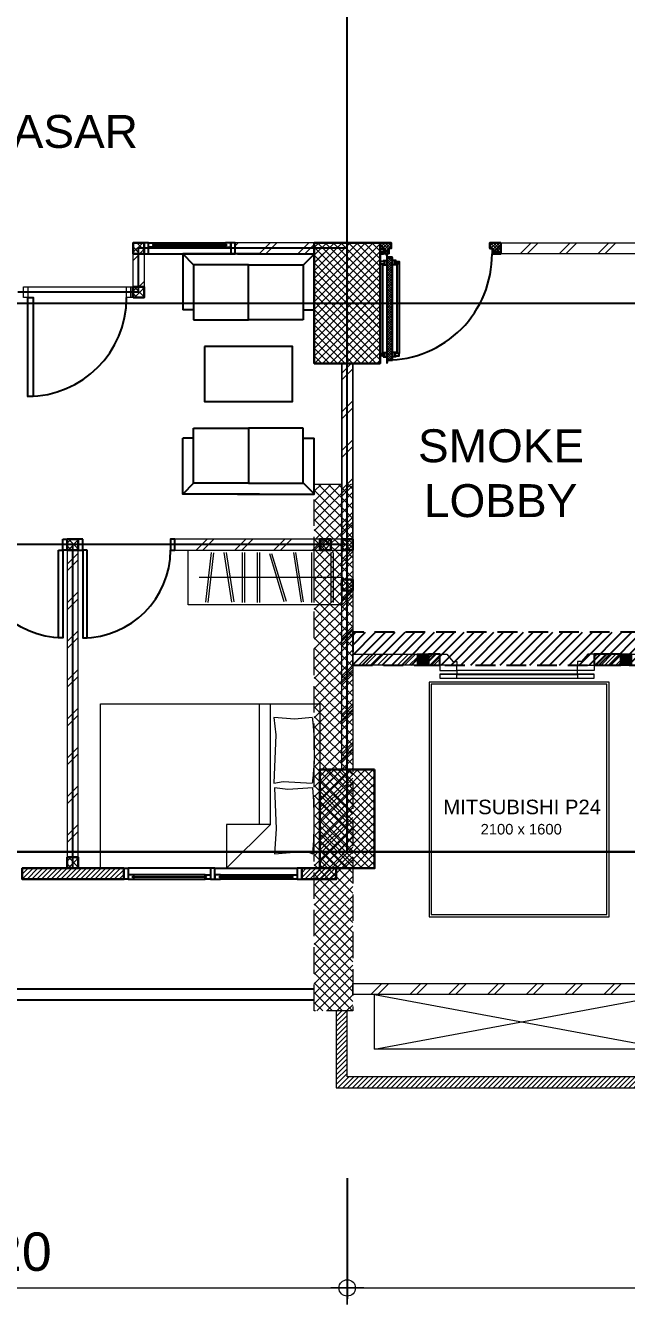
# Model space of a CAD drawing. Header units: millimetres. Extents: x -324 to 75, y -297 to 74.
# Drawn here: x -61.36 to -55.88, y -3.78 to 7.88 of the extents above; entities that cross this region are included whole.
import ezdxf
from ezdxf.enums import TextEntityAlignment as Align

# ---------------------------------------------------------------- set-up
doc = ezdxf.new("R2010")
doc.units = ezdxf.units.MM
doc.linetypes.add('ACAD_ISO02W100', pattern=[15, 12, -3])
doc.layers.get('defpoints').update_dxf_attribs({"color": 1})
for name, color, linetype, lineweight in [('ars', 11, 'Continuous', 0), ('ars @ 1', 11, 'Continuous', 0), ('ARSIR', 31, 'Continuous', 5), ('ARSIR @ 1', 31, 'Continuous', 5), ('ARSIR KOLOM @ 1', 8, 'Continuous', 13), ('KOL', 1, 'Continuous', 30), ('KOLOM', 4, 'Continuous', 9), ('lan', 7, 'Continuous', 15), ('LIFT', 15, 'Continuous', 15), ('NOT', 7, 'Continuous', 20), ('tem', 5, 'Continuous', 20), ('u', 6, 'Continuous', 20)]:
    doc.layers.add(name, color=color, linetype=linetype, lineweight=lineweight)
doc.layers.add('as', color=1, linetype='Continuous', plot=False)
for name, color, linetype in [('dinding', 3, 'Continuous'), ('FURNITURE', 68, 'Continuous'), ('HID', 1, 'Continuous'), ('Kusen', 30, 'Continuous'), ('STL', 6, 'Continuous')]:
    doc.layers.add(name, color=color, linetype=linetype)
doc.styles.get("Standard").update_dxf_attribs({"font": 'arial.ttf'})
doc.dimstyles.new('sk-100', dxfattribs={"dimtxt": 0.35, "dimasz": 0.15, "dimexe": 0.1, "dimexo": 0, "dimgap": 0.15, "dimtad": 1, "dimdec": 0, "dimlfac": 100, "dimzin": 0, "dimdsep": 46, "dimtxsty": 'Standard', "dimblk": 'BULAT', "dimcen": 0.09, "dimclrd": 256, "dimclre": 256, "dimclrt": 256, "dimadec": 0, "dimazin": 0, "dimtfac": 1, "dimtdec": 0, "dimtofl": 0, "dimtmove": 0, "dimatfit": 3, "dimldrblk": 'BULAT', "dimfxl": 1, "dimtolj": 1, "dimtzin": 0, "dimlwd": -1, "dimarcsym": 0})
pattern_1 = [(225, (1.1, 1e-06), (-0.014142, 0.014142), []), (135, (1.1, 1e-06), (0.014142, 0.014142), [])]
pattern_2 = [(315, (-2e-13, 1e-06), (0.014142, 0.014142), []), (45, (-2e-13, 1e-06), (-0.014142, 0.014142), [])]
pattern_3 = [(225, (18.96715, 56.34774), (0.1767767, -0.1767767), []), (225, (18.90465, 56.34774), (0.1767767, -0.1767767), [])]
pattern_4 = [(45, (1583.21095, -452.5532), (-0.176776695, 0.176776695), []), (45, (1583.27345, -452.5532), (-0.176776695, 0.176776695), [])]
pattern_5 = [(225, (0.55, -51.300008), (0.022097087, -0.022097087), [])]

# ---------------------------------------------------------------- blocks, each defined once
blk = doc.blocks.new('k1')
at = {"layer": 'ars'}
h = blk.add_hatch(dxfattribs=at)
h.set_pattern_fill('_USER', color=256, scale=0.05, angle=45, double=1, pattern_type=0)
h.set_pattern_definition([(45, (0, -5), (-0.03535534, 0.03535534), []), (135, (0, -5), (-0.03535534, -0.03535534), [])])
h.paths.add_polyline_path([(-0.3, -0.55), (0.3, -0.55), (0.3, 0.55), (-0.3, 0.55)])
at = {"layer": 'KOL'}
blk.add_lwpolyline([(-0.3, -0.55), (0.3, -0.55), (0.3, 0.55), (-0.3, 0.55)], close=True, dxfattribs=at)
blk = doc.blocks.new('k3')
at = {"layer": 'ars'}
h = blk.add_hatch(dxfattribs=at)
h.set_pattern_fill('_USER', color=256, scale=0.05, angle=45, double=1, pattern_type=0)
h.set_pattern_definition([(45, (0, -5.05), (-0.03535534, 0.03535534), []), (135, (0, -5.05), (-0.03535534, -0.03535534), [])])
h.paths.add_polyline_path([(-0.25, -0.45), (0.25, -0.45), (0.25, 0.45), (-0.25, 0.45)])
at = {"layer": 'KOL'}
blk.add_lwpolyline([(-0.25, -0.45), (0.25, -0.45), (0.25, 0.45), (-0.25, 0.45)], close=True, dxfattribs=at)
blk = doc.blocks.new('D-P90')
at = {"layer": 'ars'}
h = blk.add_hatch(dxfattribs=at)
h.set_pattern_fill('ANSI37', color=256, scale=0.005, angle=-90, style=0)
h.set_pattern_definition([(45, (-1350.94906, -1248.591899), (0.01122532015, -0.01122532015), []), (315, (-1350.94906, -1248.591899), (-0.01122532015, -0.01122532015), [])])
h.paths.add_polyline_path([(0.009, -0.183, -0.414214), (0.01, -0.184), (0.01, -1.116, -0.414214), (0.009, -1.117), (-0.034, -1.117, 0.414214), (-0.037, -1.12), (-0.037, -1.142, -1), (-0.038, -1.142), (-0.038, -0.158, -1), (-0.037, -0.158), (-0.037, -0.181, 0.414214), (-0.034, -0.183)])
at = {"layer": 'as'}
for p, q in [((-0.04, -0.158), (-0.046, -0.158)), ((-0.042, -0.161), (-0.042, -0.155))]:
    blk.add_line(p, q, dxfattribs=at)
at = {"layer": 'HID'}
for p, q in [((-0.044, -0.125), (-0.092, -0.077)), ((-0.042, -0.123), (-0.091, -0.075)), ((-0.066, -0.147), (-0.023, -0.104)), ((-0.063, -0.147), (-0.023, -0.107)), ((0.966, -0.147), (0.923, -0.104)), ((0.963, -0.147), (0.923, -0.107)), ((0.942, -0.123), (0.991, -0.075)), ((0.944, -0.125), (0.992, -0.077))]:
    blk.add_line(p, q, dxfattribs=at)
for points in [[(-0.044, -0.125), (-0.044, -0.125), (-0.042, -0.123), (-0.042, -0.123)], [(0.944, -0.125), (0.944, -0.125), (0.942, -0.123), (0.942, -0.123)]]:
    blk.add_lwpolyline(points, dxfattribs=at)
at = {"layer": 'KOL'}
blk.add_line((0.97, -0.13), (0.97, -0.15), dxfattribs=at)
at = {"layer": 'Kusen', "ltscale": 2}
for p, q in [((-0.099, -0.221), (-0.099, -1.06)), ((-0.074, -0.211), (-0.04, -0.211)), ((-0.074, -0.221), (-0.074, -0.211)), ((-0.061, -0.251), (-0.061, -0.211)), ((-0.04, -0.251), (-0.04, -0.211)), ((0.046, -0.211), (0.012, -0.211)), ((0.012, -0.251), (0.012, -0.211)), ((0.033, -0.251), (0.033, -0.211)), ((0.046, -0.221), (0.046, -0.211)), ((0.073, -0.221), (0.073, -1.06)), ((-0.079, -0.241), (-0.079, -1.06)), ((-0.074, -0.251), (-0.074, -0.241)), ((-0.074, -0.251), (-0.04, -0.251)), ((0.046, -0.251), (0.012, -0.251)), ((0.046, -0.251), (0.046, -0.241)), ((0.053, -0.241), (0.053, -1.06)), ((-0.074, -1.05), (-0.04, -1.05)), ((-0.074, -1.05), (-0.074, -1.06)), ((-0.074, -1.08), (-0.074, -1.09)), ((-0.074, -1.09), (-0.04, -1.09)), ((-0.061, -1.05), (-0.061, -1.09)), ((-0.04, -1.05), (-0.04, -1.09)), ((0.046, -1.05), (0.012, -1.05)), ((0.012, -1.05), (0.012, -1.09)), ((0.046, -1.09), (0.012, -1.09)), ((0.033, -1.05), (0.033, -1.09)), ((0.046, -1.05), (0.046, -1.06)), ((0.046, -1.08), (0.046, -1.09))]:
    blk.add_line(p, q, dxfattribs=at)
at = {"layer": 'Kusen'}
for p, q in [((-0.042, -0.155), (-0.038, -0.156)), ((-0.042, -0.157), (-0.038, -0.158))]:
    blk.add_line(p, q, dxfattribs=at)
at = {"layer": 'Kusen', "ltscale": 2}
for points in [[(-0.099, -0.241), (-0.061, -0.241), (-0.061, -0.221), (-0.099, -0.221), (-0.099, -0.241)], [(0.073, -0.241), (0.033, -0.241), (0.033, -0.221), (0.073, -0.221), (0.073, -0.241)], [(-0.101, -1.06), (-0.061, -1.06), (-0.061, -1.08), (-0.101, -1.08), (-0.101, -1.06)], [(0.073, -1.06), (0.033, -1.06), (0.033, -1.08), (0.073, -1.08), (0.073, -1.06)]]:
    blk.add_lwpolyline(points, dxfattribs=at)
at = {"layer": 'Kusen'}
blk.add_circle((-0.042, -0.158), 0.001, dxfattribs=at)
for radius, start, end in [(0.0025, 75.7804, 11.3851), (0.961, 270, 0.4597)]:
    blk.add_arc((-0.042, -0.158), radius, start, end, dxfattribs=at)
at = {"layer": 'STL'}
for p, q in [((-0.038, -0.158), (-0.038, -1.142)), ((-0.037, -0.181), (-0.037, -0.158)), ((-0.034, -0.183), (0.009, -0.183)), ((0.01, -0.184), (0.01, -1.116)), ((-0.037, -1.12), (-0.037, -1.142)), ((-0.034, -1.117), (0.009, -1.117))]:
    blk.add_line(p, q, dxfattribs=at)
for points in [[(0, -0.1), (0, -0.103), (-0.019, -0.103, 0.414214), (-0.02, -0.105), (-0.02, -0.148, -0.414214), (-0.022, -0.15), (-0.068, -0.15, -0.414214), (-0.07, -0.148), (-0.07, -0.13), (-0.067, -0.13), (-0.067, -0.146, 0.414214), (-0.065, -0.147), (-0.024, -0.147, 0.414214), (-0.023, -0.146), (-0.023, -0.102, -0.414214), (-0.021, -0.1)], [(0.9, -0.1), (0.9, -0.103), (0.919, -0.103, -0.414214), (0.92, -0.105), (0.92, -0.148, 0.414214), (0.922, -0.15), (0.968, -0.15, 0.414214), (0.97, -0.148), (0.97, -0.13), (0.967, -0.13), (0.967, -0.146, -0.414214), (0.966, -0.147), (0.925, -0.147, -0.414214), (0.923, -0.146), (0.923, -0.102, 0.414214), (0.921, -0.1)]]:
    blk.add_lwpolyline(points, format="xyb", close=True, dxfattribs=at)
blk.add_lwpolyline([(0.009, -0.182), (-0.034, -0.182, -0.414214), (-0.035, -0.181), (-0.035, -0.158, 1), (-0.04, -0.158), (-0.04, -1.142, 1), (-0.035, -1.142), (-0.035, -1.12, -0.414214), (-0.034, -1.119), (0.009, -1.119, 0.414214), (0.012, -1.116), (0.012, -0.184)], format="xyb", dxfattribs=at)
for centre, radius, start, end in [((-0.038, -0.158), 0.00075, 0, 180), ((-0.034, -0.181), 0.0025, 180, 270), ((0.009, -0.184), 0.0025, 360, 90), ((0.009, -0.184), 0.001, 360, 90), ((-0.038, -1.142), 0.00075, 180, 0), ((-0.034, -1.12), 0.0025, 90, 180), ((0.009, -1.116), 0.001, 270, 0)]:
    blk.add_arc(centre, radius, start, end, dxfattribs=at)
blk = doc.blocks.new('PINTU DARURAT')
at = {"layer": 'ARSIR'}
h = blk.add_hatch(dxfattribs=at)
h.set_pattern_fill('_USER', color=256, scale=0.02, angle=315, style=0, double=1, pattern_type=0)
h.set_pattern_definition(pattern_2)
edge = h.paths.add_edge_path()
edge.add_line((0, 0), (0.1, 0))
edge.add_line((0.1, 0), (0.1, 0.05))
edge.add_line((0.1, 0.05), (0.077, 0.05))
edge.add_line((0.077, 0.05), (0.077, 0.096))
edge.add_arc((0.076, 0.096), 0.0015, 360, 450)
edge.add_line((0.075, 0.097), (0.035, 0.097))
edge.add_arc((0.035, 0.096), 0.0015, 90, 180)
edge.add_line((0.033, 0.096), (0.033, 0.08))
edge.add_line((0.033, 0.08), (0.03, 0.08))
edge.add_line((0.03, 0.08), (0.03, 0.1))
edge.add_line((0.03, 0.1), (0, 0.1))
edge.add_line((0, 0.1), (0, 0))
h = blk.add_hatch(dxfattribs=at)
h.set_pattern_fill('_USER', color=256, scale=0.02, angle=315, style=0, double=1, pattern_type=0)
h.set_pattern_definition(pattern_2)
edge = h.paths.add_edge_path()
edge.add_line((0, 0), (0.1, 0))
edge.add_line((0.1, 0), (0.1, 0.05))
edge.add_line((0.1, 0.05), (0.077, 0.05))
edge.add_line((0.077, 0.05), (0.077, 0.096))
edge.add_arc((0.076, 0.096), 0.0015, 360, 450)
edge.add_line((0.075, 0.097), (0.035, 0.097))
edge.add_arc((0.035, 0.096), 0.0015, 90, 180)
edge.add_line((0.033, 0.096), (0.033, 0.08))
edge.add_line((0.033, 0.08), (0.03, 0.08))
edge.add_line((0.03, 0.08), (0.03, 0.1))
edge.add_line((0.03, 0.1), (0, 0.1))
edge.add_line((0, 0.1), (0, 0))
h = blk.add_hatch(dxfattribs=at)
h.set_pattern_fill('_USER', color=256, scale=0.02, angle=315, style=0, double=1, pattern_type=0)
h.set_pattern_definition(pattern_1)
edge = h.paths.add_edge_path()
edge.add_line((1.1, 0), (1, 0))
edge.add_line((1, 0), (1, 0.05))
edge.add_line((1, 0.05), (1.023, 0.05))
edge.add_line((1.023, 0.05), (1.023, 0.096))
edge.add_arc((1.024, 0.096), 0.0015, -630, -540, ccw=False)
edge.add_line((1.024, 0.097), (1.065, 0.097))
edge.add_arc((1.065, 0.096), 0.0015, -360, -270, ccw=False)
edge.add_line((1.067, 0.096), (1.067, 0.08))
edge.add_line((1.067, 0.08), (1.07, 0.08))
edge.add_line((1.07, 0.08), (1.07, 0.1))
edge.add_line((1.07, 0.1), (1.1, 0.1))
edge.add_line((1.1, 0.1), (1.1, 0))
h = blk.add_hatch(dxfattribs=at)
h.set_pattern_fill('_USER', color=256, scale=0.02, angle=315, style=0, double=1, pattern_type=0)
h.set_pattern_definition(pattern_1)
edge = h.paths.add_edge_path()
edge.add_line((1.1, 0), (1, 0))
edge.add_line((1, 0), (1, 0.05))
edge.add_line((1, 0.05), (1.023, 0.05))
edge.add_line((1.023, 0.05), (1.023, 0.096))
edge.add_arc((1.024, 0.096), 0.0015, -630, -540, ccw=False)
edge.add_line((1.024, 0.097), (1.065, 0.097))
edge.add_arc((1.065, 0.096), 0.0015, -360, -270, ccw=False)
edge.add_line((1.067, 0.096), (1.067, 0.08))
edge.add_line((1.067, 0.08), (1.07, 0.08))
edge.add_line((1.07, 0.08), (1.07, 0.1))
edge.add_line((1.07, 0.1), (1.1, 0.1))
edge.add_line((1.1, 0.1), (1.1, 0))
at = {"layer": 'KOL'}
blk.add_line((1.1, 0.1), (1.1, 0), dxfattribs=at)
blk.add_line((1.1, 0.1), (1.1, 0), dxfattribs=at)
blk.add_line((1.1, 0.1), (1.1, 0), dxfattribs=at)
blk.add_line((1.1, 0.1), (1.1, 0), dxfattribs=at)
for points in [[(0, 0), (0.1, 0), (0.1, 0.05), (0.077, 0.05), (0.077, 0.096, 0.414214), (0.075, 0.097), (0.035, 0.097, 0.414214), (0.033, 0.096), (0.033, 0.08), (0.03, 0.08), (0.03, 0.1), (0, 0.1)], [(0, 0), (0.1, 0), (0.1, 0.05), (0.077, 0.05), (0.077, 0.096, 0.414214), (0.075, 0.097), (0.035, 0.097, 0.414214), (0.033, 0.096), (0.033, 0.08), (0.03, 0.08), (0.03, 0.1), (0, 0.1)], [(1.1, 0), (1, 0), (1, 0.05), (1.023, 0.05), (1.023, 0.096, -0.414214), (1.024, 0.097), (1.065, 0.097, -0.414214), (1.067, 0.096), (1.067, 0.08), (1.07, 0.08), (1.07, 0.1), (1.1, 0.1)], [(1.1, 0), (1, 0), (1, 0.05), (1.023, 0.05), (1.023, 0.096, -0.414214), (1.024, 0.097), (1.065, 0.097, -0.414214), (1.067, 0.096), (1.067, 0.08), (1.07, 0.08), (1.07, 0.1), (1.1, 0.1)]]:
    blk.add_lwpolyline(points, format="xyb", close=True, dxfattribs=at)
at = {"layer": 'Kusen', "xscale": -1, "rotation": 180}
blk.add_blockref('D-P90', (0.1, -0.05), dxfattribs=at)
blk = doc.blocks.new('T. J1')
at = {"layer": 'Kusen'}
for p, q in [((-0.019, 0), (-0.769, 0)), ((-0.719, 0.1), (-0.069, 0.1)), ((-0.069, 0.06), (-0.719, 0.06)), ((0.021, 0), (0.771, 0)), ((0.721, 0.1), (0.071, 0.1)), ((0.071, 0.06), (0.721, 0.06))]:
    blk.add_line(p, q, dxfattribs=at)
for points in [[(-0.809, 0), (-0.769, 0), (-0.769, 0.1), (-0.809, 0.1)], [(-0.019, 0), (0.021, 0), (0.021, 0.1), (-0.019, 0.1)], [(0.811, 0), (0.771, 0), (0.771, 0.1), (0.811, 0.1)]]:
    blk.add_lwpolyline(points, close=True, dxfattribs=at)
for points in [[(-0.719, 0.077), (-0.719, 0.06), (-0.769, 0.06), (-0.769, 0.1), (-0.719, 0.1), (-0.719, 0.082), (-0.729, 0.082), (-0.729, 0.077), (-0.719, 0.077)], [(-0.069, 0.077), (-0.069, 0.06), (-0.019, 0.06), (-0.019, 0.1), (-0.069, 0.1), (-0.069, 0.082), (-0.059, 0.082), (-0.059, 0.077), (-0.069, 0.077)], [(0.071, 0.077), (0.071, 0.06), (0.021, 0.06), (0.021, 0.1), (0.071, 0.1), (0.071, 0.082), (0.061, 0.082), (0.061, 0.077), (0.071, 0.077)], [(0.721, 0.077), (0.721, 0.06), (0.771, 0.06), (0.771, 0.1), (0.721, 0.1), (0.721, 0.082), (0.731, 0.082), (0.731, 0.077), (0.721, 0.077)]]:
    blk.add_lwpolyline(points, dxfattribs=at)
at = {"layer": 'Kusen', "color": 141}
for points in [[(-0.729, 0.077), (-0.059, 0.077), (-0.059, 0.082), (-0.729, 0.082)], [(0.731, 0.077), (0.061, 0.077), (0.061, 0.082), (0.731, 0.082)]]:
    blk.add_lwpolyline(points, close=True, dxfattribs=at)
blk = doc.blocks.new('P.80')
at = {"layer": 'Kusen'}
for points in [[(-69.809, -74.837), (-69.769, -74.837), (-69.769, -74.037), (-69.809, -74.037)], [(-70.609, -74.937), (-70.569, -74.937), (-70.569, -74.837), (-70.609, -74.837)], [(-69.769, -74.937), (-69.729, -74.937), (-69.729, -74.837), (-69.769, -74.837)]]:
    blk.add_lwpolyline(points, close=True, dxfattribs=at)
blk.add_arc((-69.769, -74.837), 0.8, 90, 180, dxfattribs=at)
blk = doc.blocks.new('K 10.10')
at = {"layer": 'ars'}
h = blk.add_hatch(dxfattribs=at)
h.set_pattern_fill('_USER', color=256, scale=0.05, angle=45, double=1, pattern_type=0)
h.set_pattern_definition([(45, (0, 0), (-0.035355339, 0.035355339), []), (135, (0, 0), (-0.035355339, -0.035355339), [])])
h.paths.add_polyline_path([(1560.538, 1380.407), (1560.638, 1380.407), (1560.638, 1380.507), (1560.538, 1380.507)])
at = {"layer": 'KOL'}
blk.add_lwpolyline([(1560.538, 1380.407), (1560.638, 1380.407), (1560.638, 1380.507), (1560.538, 1380.507)], close=True, dxfattribs=at)
blk = doc.blocks.new('P-90')
at = {"layer": 'Kusen'}
blk.add_lwpolyline([(374.691, -21.598), (374.741, -21.598), (374.741, -22.498), (374.691, -22.498)], close=True, dxfattribs=at)
at = {"layer": 'Kusen', "lineweight": 9}
for points in [[(373.801, -22.498), (373.841, -22.498), (373.841, -22.598), (373.801, -22.598)], [(374.741, -22.498), (374.781, -22.498), (374.781, -22.598), (374.741, -22.598)]]:
    blk.add_lwpolyline(points, close=True, dxfattribs=at)
at = {"layer": 'Kusen'}
blk.add_arc((374.741, -22.498), 0.9, 90, 180, dxfattribs=at)
blk = doc.blocks.new('BED1')
at = {"color": 0, "linetype": 'Continuous'}
for points in [[(1.998, 0), (1.998, 1.498), (0, 1.498), (0, 0), (1.998, 0)], [(1.548, 1.099), (1.149, 1.099), (1.149, 1.498), (1.548, 1.099)], [(1.935, 1.366), (1.944, 1.246), (1.947, 1.126), (1.947, 1.006), (1.944, 0.886), (1.935, 0.766), (1.707, 0.781), (1.586, 0.766), (1.602, 1.14), (1.586, 1.366), (1.872, 1.343), (1.935, 1.366)], [(1.449, 1.099), (1.449, 0)], [(1.548, 1.099), (1.548, 0)], [(1.93, 0.123), (1.772, 0.138), (1.58, 0.123), (1.598, 0.283), (1.58, 0.723), (1.663, 0.709), (1.93, 0.723)], [(1.93, 0.123), (1.931, 0.133), (1.932, 0.143), (1.933, 0.151), (1.935, 0.161), (1.935, 0.171), (1.936, 0.18), (1.937, 0.189), (1.938, 0.199), (1.938, 0.208), (1.939, 0.218), (1.941, 0.226), (1.941, 0.236), (1.942, 0.246), (1.942, 0.254), (1.943, 0.264), (1.943, 0.274), (1.944, 0.283), (1.944, 0.292), (1.946, 0.301), (1.946, 0.311), (1.946, 0.321), (1.947, 0.329), (1.947, 0.339), (1.947, 0.349), (1.947, 0.358), (1.948, 0.367), (1.948, 0.377), (1.948, 0.386), (1.948, 0.396), (1.948, 0.404), (1.948, 0.414), (1.948, 0.424), (1.948, 0.433), (1.948, 0.442), (1.948, 0.452), (1.948, 0.461), (1.948, 0.471), (1.948, 0.479), (1.947, 0.489), (1.947, 0.499), (1.947, 0.508), (1.947, 0.517), (1.946, 0.527), (1.946, 0.536), (1.946, 0.546), (1.944, 0.554), (1.944, 0.564), (1.943, 0.574), (1.943, 0.584), (1.942, 0.592), (1.942, 0.602), (1.941, 0.611), (1.941, 0.62), (1.939, 0.63), (1.938, 0.639), (1.938, 0.649), (1.937, 0.657), (1.936, 0.667), (1.935, 0.677), (1.935, 0.686), (1.933, 0.695), (1.932, 0.705), (1.931, 0.714), (1.93, 0.723)]]:
    blk.add_lwpolyline(points, dxfattribs=at)
blk = doc.blocks.new('LEMARI1')
for points in [[(0.7, 0.499), (-0.7, 0.499)], [(-0.7, 0), (0.7, 0), (0.7, 0.499), (-0.7, 0.499), (-0.7, 0)], [(-0.539, 0.476), (-0.485, 0.023)], [(-0.469, 0.025), (-0.521, 0.477)], [(-0.3, 0.475), (-0.37, 0.024)], [(-0.352, 0.022), (-0.282, 0.471)], [(-0.203, 0.477), (-0.203, 0.022)], [(-0.185, 0.022), (-0.185, 0.477)], [(-0.068, 0.477), (-0.068, 0.022)], [(-0.05, 0.022), (-0.05, 0.477)], [(0.176, 0.472), (0.044, 0.036)], [(0.061, 0.031), (0.194, 0.467)], [(0.332, 0.475), (0.263, 0.024)], [(0.28, 0.022), (0.35, 0.471)], [(0.429, 0.477), (0.429, 0.022)], [(0.447, 0.022), (0.447, 0.477)], [(0.605, 0.477), (0.605, 0.022)], [(0.623, 0.022), (0.623, 0.477)], [(0.7, 0.249), (-0.599, 0.249)]]:
    blk.add_lwpolyline(points)
blk = doc.blocks.new('tamu02')
at = {"linetype": 'Continuous'}
for points in [[(-0.5, 1.245), (-0.6, 1.345)], [(0.1, 1.345), (-0.599, 1.345), (-0.599, 0.834)], [(-0.099, 1.345), (0.6, 1.345), (0.6, 0.834)], [(0.5, 1.245), (0.6, 1.345)], [(-0.499, 0.744), (0, 0.744), (0, 1.245), (-0.499, 1.245), (-0.499, 0.744)], [(0.5, 0.744), (0, 0.744), (0, 1.245), (0.5, 1.245), (0.5, 0.744)], [(-0.499, 0.834), (-0.599, 0.834)], [(0.5, 0.834), (0.6, 0.834)], [(0.1, -0.845), (-0.599, -0.845), (-0.599, -0.334)], [(-0.499, -0.334), (-0.599, -0.334)], [(-0.499, -0.244), (0, -0.244), (0, -0.745), (-0.499, -0.745), (-0.499, -0.244)], [(-0.099, -0.845), (0.6, -0.845), (0.6, -0.334)], [(0.5, -0.244), (0, -0.244), (0, -0.745), (0.5, -0.745), (0.5, -0.244)], [(0.5, -0.334), (0.6, -0.334)], [(-0.5, -0.745), (-0.6, -0.845)], [(0.5, -0.745), (0.6, -0.845)]]:
    blk.add_lwpolyline(points, dxfattribs=at)
blk.add_lwpolyline([(0.4, 0.5), (0.4, 0), (-0.4, 0), (-0.4, 0.5), (0.4, 0.5)])
blk = doc.blocks.new('T. J2')
at = {"layer": 'Kusen'}
for p, q in [((-0.419, 0), (0.331, 0)), ((-0.369, 0.1), (0.281, 0.1)), ((0.281, 0.06), (-0.369, 0.06))]:
    blk.add_line(p, q, dxfattribs=at)
for points in [[(-0.459, 0), (-0.419, 0), (-0.419, 0.1), (-0.459, 0.1)], [(0.331, 0), (0.371, 0), (0.371, 0.1), (0.331, 0.1)]]:
    blk.add_lwpolyline(points, close=True, dxfattribs=at)
for points in [[(-0.369, 0.077), (-0.369, 0.06), (-0.419, 0.06), (-0.419, 0.1), (-0.369, 0.1), (-0.369, 0.082), (-0.379, 0.082), (-0.379, 0.077), (-0.369, 0.077)], [(0.281, 0.077), (0.281, 0.06), (0.331, 0.06), (0.331, 0.1), (0.281, 0.1), (0.281, 0.082), (0.291, 0.082), (0.291, 0.077), (0.281, 0.077)]]:
    blk.add_lwpolyline(points, dxfattribs=at)
at = {"layer": 'Kusen', "color": 141}
blk.add_lwpolyline([(-0.379, 0.077), (0.291, 0.077), (0.291, 0.082), (-0.379, 0.082)], close=True, dxfattribs=at)
blk = doc.blocks.new('typikal-1')
at = {"layer": 'as'}
for p, q in [((2.5, 5.15), (2.5, 2.2)), ((0, 2.2), (6.2, 2.2)), ((1.9, -0.1), (1.9, -0.5)), ((1.9, -0.1), (3, -0.1)), ((0, -0.5), (1.9, -0.5))]:
    blk.add_line(p, q, dxfattribs=at)
at = {"layer": 'KOL'}
blk.add_lwpolyline([(2.035, 5.15), (2.96, 5.15), (2.96, 5.25), (2.035, 5.25)], close=True, dxfattribs=at)
at = {"layer": 'lan'}
blk.add_line((2.91, -0.15), (2.01, -0.15), dxfattribs=at)
at = {"layer": 'tem'}
for points in [[(2.45, 2.25), (2.55, 2.25), (2.55, 5.05), (2.45, 5.05)], [(0.05, 2.25), (-0.05, 2.25), (-0.05, 4.25), (0.05, 4.25)], [(1.57, 2.25), (0.05, 2.25), (0.05, 2.15), (1.57, 2.15)], [(-0.05, 2.15), (0.05, 2.15), (0.05, 0.55), (-0.05, 0.55)], [(0.05, 2.15), (-0.05, 2.15), (-0.05, 0.55), (0.05, 0.55)], [(1.97, -0.15), (1.95, -0.15), (1.95, -0.05), (1.97, -0.05)], [(1.95, -0.45), (1.85, -0.45), (1.85, -0.15), (1.95, -0.15)], [(1.02, -0.45), (0.3, -0.45), (0.3, -0.55), (1.02, -0.55)]]:
    blk.add_lwpolyline(points, close=True, dxfattribs=at)
at = {"layer": 'ars', "xscale": -1}
for name, p in [('BED1', (2.248, 3.652)), ('LEMARI1', (0.75, 2.25))]:
    blk.add_blockref(name, p, dxfattribs=at)
at = {"layer": 'FURNITURE', "xscale": -1, "rotation": 180}
blk.add_blockref('tamu02', (0.899, 0.895), dxfattribs=at)
at = {"layer": 'KOLOM', "extrusion": (0, 0, -1), "xscale": -1, "zscale": -1, "rotation": 180}
for p in [(-1563.088, 1385.557), (-1560.588, 1382.657), (-1563.088, 1382.657), (-1562.488, 1380.357), (-1562.488, 1379.957)]:
    blk.add_blockref('K 10.10', p, dxfattribs=at)
at = {"layer": 'KOLOM', "extrusion": (0, 0, -1), "zscale": -1, "rotation": 180}
blk.add_blockref('K 10.10', (1560.588, 1382.657), dxfattribs=at)
at = {"layer": 'Kusen'}
for name, p in [('T. J1', (1.224, 5.15)), ('P.80', (72.179, 77.087)), ('P-90', (-371.831, 22.448))]:
    blk.add_blockref(name, p, dxfattribs=at)
at = {"layer": 'Kusen', "xscale": -1}
blk.add_blockref('P.80', (-67.179, 77.087), dxfattribs=at)
at = {"layer": 'Kusen', "rotation": 180}
blk.add_blockref('T. J2', (1.391, -0.45), dxfattribs=at)
blk = doc.blocks.new('KLOPRAK-10')
at = {"layer": 'ARSIR KOLOM @ 1'}
blk.add_hatch(color=256, dxfattribs=at).paths.add_polyline_path([(390.015, -20.575), (390.115, -20.575), (390.115, -20.475), (390.015, -20.475)])
at = {"layer": 'as'}
blk.add_line((390.115, -20.475), (390.015, -20.575), dxfattribs=at)
blk.add_lwpolyline([(390.015, -20.475), (390.115, -20.575)], dxfattribs=at)
at = {"layer": 'KOLOM'}
blk.add_lwpolyline([(390.015, -20.575), (390.115, -20.575), (390.115, -20.475), (390.015, -20.475)], close=True, dxfattribs=at)
blk = doc.blocks.new("k3'")
at = {"layer": 'ars'}
h = blk.add_hatch(dxfattribs=at)
h.set_pattern_fill('_USER', color=256, scale=0.05, angle=45, double=1, pattern_type=0)
h.set_pattern_definition([(45, (0, -4.975), (-0.03535534, 0.03535534), []), (135, (0, -4.975), (-0.03535534, -0.03535534), [])])
h.paths.add_polyline_path([(-0.25, -0.375), (0.25, -0.375), (0.25, 0.375), (-0.25, 0.375)])
at = {"layer": 'KOL'}
blk.add_lwpolyline([(-0.25, -0.375), (0.25, -0.375), (0.25, 0.375), (-0.25, 0.375)], close=True, dxfattribs=at)
blk = doc.blocks.new('P.SHAFT')
for points in [[(-0.05, 0.54), (-0.05, 0.58), (0.05, 0.58), (0.05, 0.54)], [(-0.05, 0.04), (-0.05, 0.54), (0.05, 0.54), (0.05, 0.04)], [(-0.05, 0), (-0.05, 0.04), (0.05, 0.04), (0.05, 0)]]:
    blk.add_lwpolyline(points, close=True)
blk = doc.blocks.new('T.DAR')
at = {"layer": 'ars'}
h = blk.add_hatch(dxfattribs=at)
h.set_pattern_fill('ANSI31', color=256, scale=0.25, style=0)
h.set_pattern_definition(pattern_5)
h.paths.add_polyline_path([(0.2, 7), (0.3, 7), (0.3, 7.6), (0.55, 7.6), (0.55, 7.7), (0.2, 7.7)])
h = blk.add_hatch(dxfattribs=at)
h.set_pattern_fill('ANSI31', color=256, scale=0.25, style=0)
h.set_pattern_definition(pattern_5)
edge = h.paths.add_edge_path()
edge.add_line((0.2, 7), (0.2, 7.7))
edge.add_line((0.2, 7.7), (0.55, 7.7))
edge.add_line((0.55, 7.7), (0.55, 7.6))
edge.add_line((0.55, 7.6), (0.3, 7.6))
edge.add_line((0.3, 7.6), (0.3, 7))
edge.add_line((0.3, 7), (0.2, 7))
h = blk.add_hatch(dxfattribs=at)
h.set_pattern_fill('ANSI31', color=256, scale=0.25, style=0)
h.set_pattern_definition([(225, (6.599998, -51.300008), (0.022097087, -0.022097087), [])])
h.paths.add_polyline_path([(6.5, 7), (6.6, 7), (6.6, 7.7), (1.38, 7.7), (1.38, 7.6), (6.5, 7.6)])
h = blk.add_hatch(dxfattribs=at)
h.set_pattern_fill('ANSI37', color=256, scale=0.02, style=0)
h.set_pattern_definition([(45, (268.691906, -190.19392), (-0.044901281, 0.044901281), []), (135, (268.691906, -190.19392), (-0.044901281, -0.044901281), [])])
h.paths.add_polyline_path([(0.475, 0), (0.125, 0), (0.125, 7), (0.475, 7)])
h = blk.add_hatch(dxfattribs=at)
h.set_pattern_fill('ANSI37', color=256, scale=0.02, style=0)
h.set_pattern_definition([(45, (6.5, -8e-06), (-0.0449013, 0.0449013), []), (135, (6.5, -8e-06), (-0.0449013, -0.0449013), [])])
h.paths.add_polyline_path([(6.45, 2.2), (6.8, 2.2), (6.8, 7), (6.45, 7)])
h = blk.add_hatch(dxfattribs=at)
h.set_pattern_fill('TEMBOK', color=256, scale=0.25)
h.set_pattern_definition([(45, (6.5, -51.72), (-0.1767767, 0.1767767), []), (45, (6.5625, -51.72), (-0.1767767, 0.1767767), [])])
h.paths.add_polyline_path([(6.55, 3.17), (6.45, 3.17), (6.45, 4.95), (6.55, 4.95)])
h = blk.add_hatch(dxfattribs=at)
h.set_pattern_fill('TEMBOK', color=256, scale=0.25)
h.set_pattern_definition([(45, (0.71143, -49.94), (-0.1767767, 0.1767767), []), (45, (0.77393, -49.94), (-0.1767767, 0.1767767), [])])
h.paths.add_polyline_path([(5.861, 3.75), (6.45, 3.75), (6.45, 3.85), (5.861, 3.85)])
at = {"layer": 'ars @ 1'}
h = blk.add_hatch(dxfattribs=at)
h.set_pattern_fill('TEMBOK', color=256, scale=0.25)
h.set_pattern_definition([(45, (33.3, 5.805), (-0.1767767, 0.1767767), []), (45, (33.3625, 5.805), (-0.1767767, 0.1767767), [])])
h.paths.add_polyline_path([(6.4, 6.85), (6.4, 6.75), (3.662, 6.75), (3.662, 6.85)])
h = blk.add_hatch(dxfattribs=at)
h.set_pattern_fill('TEMBOK', color=256, scale=0.25)
h.set_pattern_definition([(45, (1583.11878, -452.5532), (-0.176776695, 0.176776695), []), (45, (1583.18128, -452.5532), (-0.176776695, 0.176776695), [])])
h.paths.add_polyline_path([(3.57, 1.2), (3.47, 1.2), (3.47, 6.75), (3.57, 6.75)])
h = blk.add_hatch(dxfattribs=at)
h.set_pattern_fill('TEMBOK', color=256, scale=0.25)
h.set_pattern_definition(pattern_4)
h.paths.add_polyline_path([(0.6, 0), (0.6, 0.1), (3.562, 0.1), (3.562, 0)])
h = blk.add_hatch(dxfattribs=at)
h.set_pattern_fill('TEMBOK', color=256, scale=0.25)
h.set_pattern_definition(pattern_4)
h.paths.add_polyline_path([(3.662, 0), (3.662, 0.1), (5.1, 0.1), (5.1, 0)])
at = {"layer": 'ARSIR @ 1'}
h = blk.add_hatch(dxfattribs=at)
h.set_pattern_fill('ANSI32', color=256, scale=0.01, style=0, double=1)
h.set_pattern_definition([(45, (0.79921, 3.74999), (0.067352, -0.067352), []), (45, (0.79921, 3.79489), (0.067352, -0.067352), [])])
h.paths.add_polyline_path([(4.006, 3.85), (4.006, 3.75), (4.249, 3.75), (4.249, 3.85)])
h = blk.add_hatch(dxfattribs=at)
h.set_pattern_fill('ANSI32', color=256, scale=0.01, style=0, double=1)
h.set_pattern_definition([(45, (2.49209, 3.74999), (0.067352, -0.067352), []), (45, (2.49209, 3.79489), (0.067352, -0.067352), [])])
h.paths.add_polyline_path([(5.655, 3.85), (5.655, 3.75), (5.761, 3.75), (5.761, 3.85)])
at = {"layer": 'defpoints', "color": 3, "linetype": 'ACAD_ISO02W100', "ltscale": 0.015}
blk.add_lwpolyline([(6.45, 3.55), (6.45, 3.85), (3.57, 3.85), (3.57, 7.6), (3.57, 7.6), (3.27, 7.6), (3.27, 3.55), (6.45, 3.55)], dxfattribs=at)
at = {"layer": 'dinding'}
for points in [[(4.006, 3.85), (4.006, 3.75), (4.249, 3.75), (4.249, 3.85)], [(5.655, 3.85), (5.655, 3.75), (5.761, 3.75), (5.761, 3.85)]]:
    blk.add_lwpolyline(points, close=True, dxfattribs=at)
at = {"layer": 'KOLOM', "linetype": 'ACAD_ISO02W100', "ltscale": 0.02}
for points in [[(0.475, 0), (0.125, 0), (0.125, 7), (0.475, 7)], [(6.8, 2.2), (6.45, 2.2), (6.45, 7), (6.8, 7)]]:
    blk.add_lwpolyline(points, close=True, dxfattribs=at)
at = {"layer": 'lan', "linetype": 'Continuous'}
for p, q in [((3.57, 7.35), (6.25, 7.35)), ((6.25, 7.35), (6.25, 6.85))]:
    blk.add_line(p, q, dxfattribs=at)
for points in [[(6.25, 7.35), (3.57, 6.85)], [(6.25, 6.85), (3.57, 7.35)]]:
    blk.add_lwpolyline(points, dxfattribs=at)
at = {"layer": 'LIFT'}
for points in [[(4.114, 4.003), (5.754, 4.003), (5.754, 6.143), (4.114, 6.143)], [(4.134, 4.023), (5.734, 4.023), (5.734, 6.123), (4.134, 6.123)], [(4.249, 3.932), (5.655, 3.932), (5.655, 3.968), (4.249, 3.968)], [(4.249, 3.932), (4.402, 3.932), (4.402, 3.968), (4.249, 3.968)], [(5.502, 3.932), (5.655, 3.932), (5.655, 3.968), (5.502, 3.968)], [(4.402, 3.85), (4.249, 3.85), (4.249, 3.897), (4.402, 3.897)], [(4.402, 3.897), (5.502, 3.897), (5.502, 3.932), (4.402, 3.932)], [(5.502, 3.85), (5.655, 3.85), (5.655, 3.897), (5.502, 3.897)]]:
    blk.add_lwpolyline(points, close=True, dxfattribs=at)
for points in [[(4.249, 3.85), (4.249, 3.75), (4.309, 3.75), (4.367, 3.815), (4.402, 3.815), (4.402, 3.85), (4.249, 3.85)], [(5.655, 3.85), (5.655, 3.75), (5.594, 3.75), (5.537, 3.815), (5.502, 3.815), (5.502, 3.85), (5.655, 3.85)]]:
    blk.add_lwpolyline(points, dxfattribs=at)
at = {"layer": 'tem'}
blk.add_lwpolyline([(0.2, 7), (0.2, 7.7), (0.55, 7.7), (0.55, 7.6), (0.3, 7.6), (0.3, 7), (0.2, 7)], dxfattribs=at)
blk.add_lwpolyline([(0.2, 7), (0.2, 7.7), (0.55, 7.7), (0.55, 7.6), (0.3, 7.6), (0.3, 7), (0.2, 7)], dxfattribs=at)
for points in [[(1.38, 7.7), (1.38, 7.6), (6.5, 7.6), (6.5, 7), (6.6, 7), (6.6, 7.7)], [(3.57, 6.92), (3.47, 6.92), (3.47, 6.85), (3.57, 6.85)], [(6.45, 6.85), (6.45, 6.75), (3.57, 6.75), (3.57, 6.85)], [(3.57, 1.2), (3.47, 1.2), (3.47, 6.75), (3.57, 6.75)], [(3.57, 3.75), (3.57, 3.85), (3.906, 3.85), (3.906, 3.75)], [(5.861, 3.75), (5.861, 3.85), (6.45, 3.85), (6.45, 3.75)], [(0.6, 0), (0.6, 0.1), (3.47, 0.1), (3.47, 0)], [(3.57, 0), (3.57, 0.1), (5.1, 0.1), (5.1, 0)]]:
    blk.add_lwpolyline(points, close=True, dxfattribs=at)
at = {"color": 2}
for p in [(-386.108, 24.325), (-384.253, 24.325)]:
    blk.add_blockref('KLOPRAK-10', p, dxfattribs=at)
at = {"color": 2, "rotation": 90}
blk.add_blockref('PINTU DARURAT', (3.57, 0.1), dxfattribs=at)
at = {"color": 2, "xscale": -1}
blk.add_blockref('PINTU DARURAT', (6.2, 0), dxfattribs=at)
at = {"layer": 'KOL', "xscale": -1, "rotation": 180}
for name, p in [("k3'", (0.3, 5.325)), ("k3'", (0.3, 5.325)), ('k1', (0.3, 0.55)), ('k1', (6.5, 0.55))]:
    blk.add_blockref(name, p, dxfattribs=at)
at = {"layer": 'KOLOM', "extrusion": (0, 0, -1), "xscale": -1, "zscale": -1, "rotation": 180}
for p in [(-1564.108, 1388.007), (-1564.108, 1387.257), (-1564.108, 1384.257), (-1564.108, 1380.507)]:
    blk.add_blockref('K 10.10', p, dxfattribs=at)
at = {"layer": 'Kusen'}
blk.add_blockref('T. J2', (0.999, 7.6), dxfattribs=at)
blk.add_blockref('T. J2', (0.999, 7.6), dxfattribs=at)
at = {"layer": 'Kusen', "color": 2, "rotation": 179.9999772094499}
blk.add_blockref('P.SHAFT', (3.52, 7.5), dxfattribs=at)
blk = doc.blocks.new('A-2')
at = {"layer": 'ars'}
h = blk.add_hatch(dxfattribs=at)
h.set_pattern_fill('TEMBOK', color=256, scale=0.25)
h.set_pattern_definition([(225, (18.96715, 56.3521), (0.1767767, -0.1767767), []), (225, (18.90465, 56.3521), (0.1767767, -0.1767767), [])])
h.paths.add_polyline_path([(24.917, 6.668), (24.147, 6.668), (24.147, 6.568), (24.917, 6.568)])
h = blk.add_hatch(dxfattribs=at)
h.set_pattern_fill('TEMBOK', color=256, scale=0.25)
h.set_pattern_definition([(225, (20.86715, 59.04774), (0.1767767, -0.1767767), []), (225, (20.80465, 59.04774), (0.1767767, -0.1767767), [])])
h.paths.add_polyline_path([(23.217, 6.568), (23.317, 6.568), (23.317, 6.268), (23.217, 6.268)])
h = blk.add_hatch(dxfattribs=at)
h.set_pattern_fill('TEMBOK', color=256, scale=0.25)
h.set_pattern_definition([(225, (18.96715, 58.04774), (0.1767767, -0.1767767), []), (225, (18.90465, 58.04774), (0.1767767, -0.1767767), [])])
h.paths.add_polyline_path([(25.117, 5.568), (25.217, 5.568), (25.217, 3.968), (25.117, 3.968)])
h = blk.add_hatch(dxfattribs=at)
h.set_pattern_fill('TEMBOK', color=256, scale=0.25)
h.set_pattern_definition(pattern_3)
h.paths.add_polyline_path([(25.117, 3.968), (23.597, 3.968), (23.597, 3.868), (25.117, 3.868)])
h = blk.add_hatch(dxfattribs=at)
h.set_pattern_fill('TEMBOK', color=256, scale=0.25)
h.set_pattern_definition([(225, (16.4685, 55.24774), (0.1767767, -0.1767767), []), (225, (16.406, 55.24774), (0.1767767, -0.1767767), [])])
h.paths.add_polyline_path([(22.617, 3.868), (22.717, 3.868), (22.717, 1.068), (22.617, 1.068)])
h = blk.add_hatch(dxfattribs=at)
h.set_pattern_fill('TEMBOK', color=256, scale=0.25)
h.set_pattern_definition(pattern_3)
h.paths.add_polyline_path([(25.117, 3.868), (25.217, 3.868), (25.217, 1.868), (25.117, 1.868)])
h = blk.add_hatch(dxfattribs=at)
h.set_pattern_fill('ANSI31', color=256, scale=0.25, angle=180, style=0)
h.set_pattern_definition([(45, (504.645883, -326.106844), (-0.0220970869, 0.0220970869), [])])
h.paths.add_polyline_path([(23.132, 0.968), (22.207, 0.968), (22.207, 0.868), (23.132, 0.868)])
h = blk.add_hatch(dxfattribs=at)
h.set_pattern_fill('ANSI31', color=256, scale=0.25, angle=180, style=0)
h.set_pattern_definition([(45, (510.845883, -326.106844), (-0.0220970869, 0.0220970869), [])])
h.paths.add_polyline_path([(24.752, 0.968), (25.067, 0.968), (25.067, 0.868), (24.752, 0.868)])
at = {"layer": 'ars @ 1'}
h = blk.add_hatch(dxfattribs=at)
h.set_pattern_fill('TEMBOK', color=256, scale=0.25)
h.set_pattern_definition([(225, (-1551.5438, 457.90093), (0.176776695, -0.176776695), []), (225, (-1551.6063, 457.90093), (0.176776695, -0.176776695), [])])
h.paths.add_polyline_path([(25.806, 2.918), (25.806, 2.818), (25.217, 2.818), (25.217, 2.918)])
at = {"layer": 'ARSIR @ 1'}
h = blk.add_hatch(dxfattribs=at)
h.set_pattern_fill('ANSI32', color=256, scale=0.01, style=0, double=1)
h.set_pattern_definition([(225, (29.17506, 2.91774), (-0.067352, 0.067352), []), (225, (29.17506, 2.87284), (-0.067352, 0.067352), [])])
h.paths.add_polyline_path([(26.012, 2.818), (26.012, 2.918), (25.906, 2.918), (25.906, 2.818)])
h = blk.add_hatch(dxfattribs=at)
h.set_pattern_fill('ANSI32', color=256, scale=0.01, style=0, double=1)
h.set_pattern_definition([(225, (30.86794, 2.91774), (-0.067352, 0.067352), []), (225, (30.86794, 2.87284), (-0.067352, 0.067352), [])])
h.paths.add_polyline_path([(27.661, 2.818), (27.661, 2.918), (27.418, 2.918), (27.418, 2.818)])
for p, q in [((20.617, -0.132), (24.867, -0.132)), ((20.617, -0.232), (24.867, -0.232))]:
    blk.add_line(p, q)
at = {"layer": 'as'}
for p, q in [((25.167, 1.118), (25.167, 14.218)), ((-36.833, 6.118), (37.567, 6.118)), ((-36.833, 1.118), (37.567, 1.118)), ((37.567, 1.118), (-36.833, 1.118))]:
    blk.add_line(p, q, dxfattribs=at)
at = {"layer": 'dinding'}
for points in [[(26.012, 2.818), (26.012, 2.918), (25.906, 2.918), (25.906, 2.818)], [(27.661, 2.818), (27.661, 2.918), (27.418, 2.918), (27.418, 2.818)]]:
    blk.add_lwpolyline(points, close=True, dxfattribs=at)
at = {"layer": 'KOL'}
blk.add_lwpolyline([(24.752, 0.968), (25.067, 0.968), (25.067, 0.868), (24.752, 0.868)], close=True, dxfattribs=at)
at = {"layer": 'LIFT'}
for points in [[(26.012, 2.818), (26.012, 2.918), (26.073, 2.918), (26.13, 2.853), (26.165, 2.853), (26.165, 2.818), (26.012, 2.818)], [(27.418, 2.818), (27.418, 2.918), (27.358, 2.918), (27.301, 2.853), (27.265, 2.853), (27.265, 2.818), (27.418, 2.818)]]:
    blk.add_lwpolyline(points, dxfattribs=at)
for points in [[(26.165, 2.818), (26.012, 2.818), (26.012, 2.771), (26.165, 2.771)], [(27.265, 2.818), (27.418, 2.818), (27.418, 2.771), (27.265, 2.771)], [(27.418, 2.735), (26.012, 2.735), (26.012, 2.7), (27.418, 2.7)], [(26.165, 2.735), (26.012, 2.735), (26.012, 2.7), (26.165, 2.7)], [(27.265, 2.771), (26.165, 2.771), (26.165, 2.735), (27.265, 2.735)], [(27.418, 2.735), (27.265, 2.735), (27.265, 2.7), (27.418, 2.7)], [(27.553, 2.665), (25.913, 2.665), (25.913, 0.525), (27.553, 0.525)], [(27.533, 2.645), (25.933, 2.645), (25.933, 0.545), (27.533, 0.545)]]:
    blk.add_lwpolyline(points, close=True, dxfattribs=at)
at = {"layer": 'tem', "ltscale": 2}
blk.add_lwpolyline([(25.117, 3.868), (25.217, 3.868), (25.217, 5.568), (25.117, 5.568)], close=True, dxfattribs=at)
at = {"layer": 'tem'}
blk.add_lwpolyline([(25.806, 2.918), (25.806, 2.818), (25.217, 2.818), (25.217, 2.918)], close=True, dxfattribs=at)
at = {"color": 2, "xscale": -1, "rotation": 180}
blk.add_blockref('PINTU DARURAT', (25.467, 6.668), dxfattribs=at)
at = {"color": 2, "rotation": 180}
blk.add_blockref('KLOPRAK-10', (415.921, -17.657), dxfattribs=at)
at = {"layer": 'defpoints', "rotation": 180}
blk.add_blockref('T.DAR', (31.667, 6.668), dxfattribs=at)
at = {"layer": 'KOL'}
blk.add_blockref('k1', (25.167, 6.118), dxfattribs=at)
at = {"layer": 'KOL', "rotation": 180}
blk.add_blockref('k3', (25.167, 1.418), dxfattribs=at)
at = {"layer": 'KOLOM', "extrusion": (0, 0, -1), "zscale": -1}
blk.add_blockref('K 10.10', (-1585.555, -1376.539), dxfattribs=at)
at = {"layer": 'KOLOM', "extrusion": (0, 0, -1), "xscale": -1, "zscale": -1}
blk.add_blockref('K 10.10', (1535.421, -1376.909), dxfattribs=at)
blk.add_blockref('K 10.10', (1535.421, -1376.909), dxfattribs=at)
at = {"layer": 'lan', "rotation": 180}
blk.add_blockref('typikal-1', (25.167, 6.118), dxfattribs=at)
blk = doc.blocks.new('BULAT')
for p, q in [((0, -1), (0, 1)), ((-1, 0), (1, 0))]:
    blk.add_line(p, q)
blk.add_circle((0, 0), 0.5)
blk = doc.blocks.new('*D133')
at = {"layer": 'defpoints', "color": 0}
for p in [(-64.626, -2.629), (-58.426, -2.629), (-58.426, -3.629)]:
    blk.add_point(p, dxfattribs=at)
at = {"layer": 'u', "lineweight": -2}
for p, q in [((-64.626, -2.629), (-64.626, -3.729)), ((-58.426, -2.629), (-58.426, -3.729))]:
    blk.add_line(p, q, dxfattribs=at)
at = {"layer": 'u'}
blk.add_line((-64.476, -3.629), (-58.576, -3.629), dxfattribs=at)
at = {"layer": 'u', "xscale": 0.15, "yscale": 0.15, "zscale": 0.15, "rotation": 180}
blk.add_blockref('BULAT', (-64.626, -3.629), dxfattribs=at)
at = {"layer": 'u', "xscale": 0.15, "yscale": 0.15, "zscale": 0.15}
blk.add_blockref('BULAT', (-58.426, -3.629), dxfattribs=at)
at = {"layer": 'u', "insert": (-61.526, -3.301), "char_height": 0.35, "attachment_point": 5}
blk.add_mtext('\\A1;620', dxfattribs=at)
blk = doc.blocks.new('*D134')
at = {"layer": 'defpoints', "color": 0}
for p in [(-58.426, -2.629), (-52.226, -2.629), (-52.226, -3.629)]:
    blk.add_point(p, dxfattribs=at)
at = {"layer": 'u', "lineweight": -2}
for p, q in [((-58.426, -2.629), (-58.426, -3.729)), ((-52.226, -2.629), (-52.226, -3.729))]:
    blk.add_line(p, q, dxfattribs=at)
at = {"layer": 'u'}
blk.add_line((-58.276, -3.629), (-52.376, -3.629), dxfattribs=at)
at = {"layer": 'u', "xscale": 0.15, "yscale": 0.15, "zscale": 0.15, "rotation": 180}
blk.add_blockref('BULAT', (-58.426, -3.629), dxfattribs=at)
at = {"layer": 'u', "xscale": 0.15, "yscale": 0.15, "zscale": 0.15}
blk.add_blockref('BULAT', (-52.226, -3.629), dxfattribs=at)
at = {"layer": 'u', "insert": (-55.326, -3.301), "char_height": 0.35, "attachment_point": 5}
blk.add_mtext('\\A1;620', dxfattribs=at)
blk = doc.blocks.new('NOTASI RUANGAN')
for tag, height, p in [('RUANG', 0.275, (0.018, 0.001)), ('ELV', 0.2, (0, -0.421))]:
    blk.add_attdef(tag, text='', height=height).set_placement(p, align=Align.MIDDLE_CENTER)

msp = doc.modelspace()

# ---------------------------------------------------------------- hatches: boundary and pattern name
at = {"layer": 'defpoints'}
h = msp.add_hatch(dxfattribs=at)
h.set_pattern_fill('ANSI31', color=3, scale=0.02, style=0)
h.set_pattern_definition([(225, (-326.81804, 196.08967), (0.044901281, -0.044901281), [])])
edge = h.paths.add_edge_path()
edge.add_line((-58.376, 2.346), (-58.376, 2.046))
edge.add_line((-58.376, 2.046), (-55.496, 2.046))
edge.add_line((-55.496, 2.046), (-55.496, -1.704))
edge.add_line((-55.496, -1.704), (-55.196, -1.704))
edge.add_line((-55.196, -1.704), (-55.196, 2.346))
edge.add_line((-55.196, 2.346), (-58.376, 2.346))

# ---------------------------------------------------------------- linework, layer by layer
at = {"layer": 'defpoints', "color": 3, "linetype": 'ACAD_ISO02W100', "ltscale": 0.015}
msp.add_lwpolyline([(-58.376, 2.346), (-58.376, 2.046), (-55.496, 2.046), (-55.496, -1.704), (-55.496, -1.704), (-55.196, -1.704), (-55.196, 2.346), (-58.376, 2.346)], dxfattribs=at)

# ---------------------------------------------------------------- block references
msp.add_blockref('A-2', (-83.593, -0.772))
at = {"layer": 'NOT', "xscale": 0.4808309220817932, "yscale": 0.4808309220817932, "zscale": 0.4808309220818041}
msp.add_blockref('NOTASI RUANGAN', (-56.841, 0.754), dxfattribs=at).add_auto_attribs({'ELV': '2100 x 1600', 'RUANG': 'MITSUBISHI P24'})

# ---------------------------------------------------------------- texts
at = {"layer": 'NOT', "char_height": 0.3}
for s, insert, attachment_point in [('\\pi0.37622;SELASAR', (-62.642, 7.061), 1), ('\\pi0.59468;SMOKE\\P\\pi0.64901;LOBBY', (-58.376, 3.392), 7)]:
    msp.add_mtext_dynamic_manual_height_columns(s, width=2.66173, gutter_width=1, heights=[0], dxfattribs=dict(at, insert=insert, attachment_point=attachment_point))

# ---------------------------------------------------------------- dimensions: what is measured, and where the dimension line sits
at = {"layer": 'u'}
for base, p1, p2, picture, middle in [((-58.426, -3.629), (-64.626, -2.629), (-58.426, -2.629), '*D133', (-61.526, -3.629)), ((-52.226, -3.629), (-58.426, -2.629), (-52.226, -2.629), '*D134', (-55.326, -3.629))]:
    dim = msp.add_linear_dim(base=base, p1=p1, p2=p2, dimstyle='sk-100', dxfattribs=at)
    dim.commit()
    dim.dimension.update_dxf_attribs({"geometry": picture, "text_midpoint": middle, "dimtype": 160})

doc.saveas('drawing.dxf')
